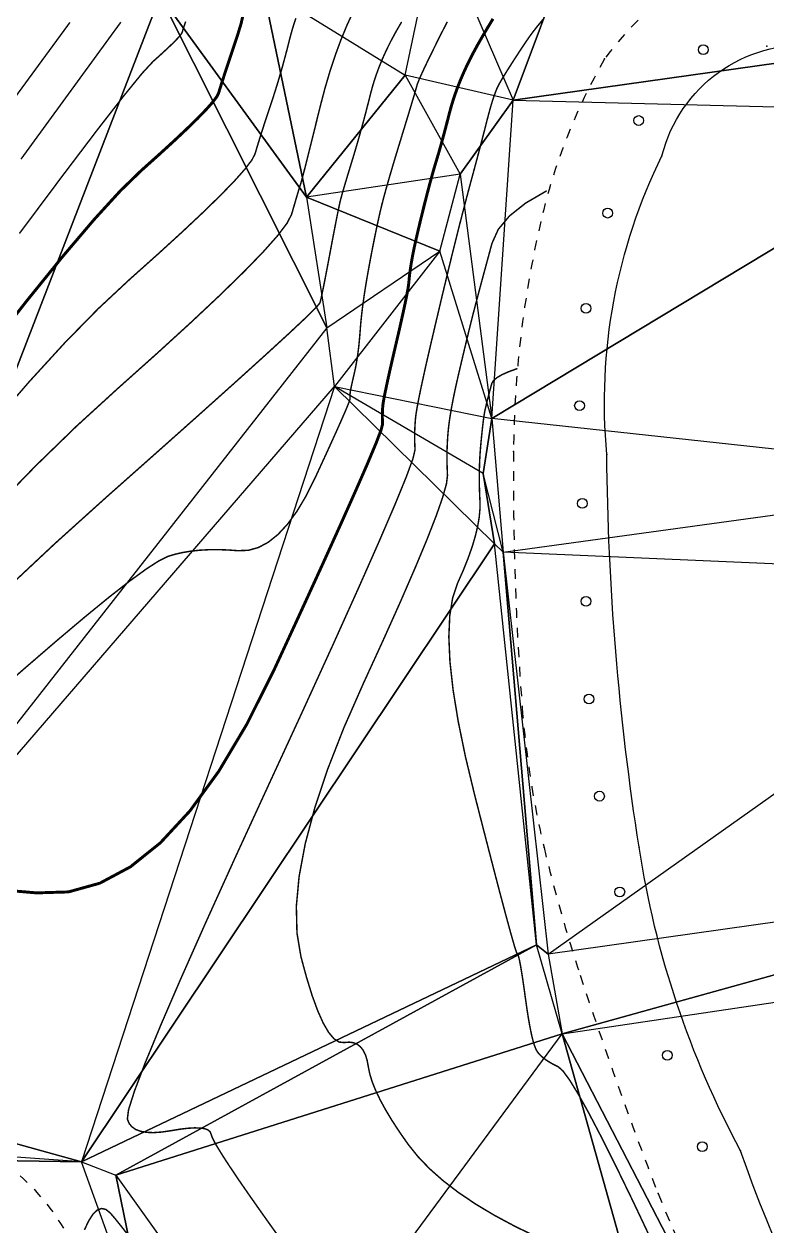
# Model space of a CAD drawing. Extents: x 1060 to 1934, y 610 to 1562.
# Drawn here: x 1276.8 to 1314.8, y 727.5 to 788.9 of the extents above; entities that cross this region are included whole.
import ezdxf

# ---------------------------------------------------------------- set-up
doc = ezdxf.new("R2010")
doc.units = 0
doc.header["$LTSCALE"] = 0.5
doc.header["$PDSIZE"] = 0.2
doc.linetypes.add('X6', pattern=[2, 1, -1])
doc.layers.get('0').update_dxf_attribs({"linetype": 'CONTINUOUS'})
for name, color, linetype in [('DGX', 2, 'CONTINUOUS'), ('DLSS', 4, 'CONTINUOUS'), ('SJW', 1, 'CONTINUOUS'), ('SXSS', 5, 'CONTINUOUS'), ('ZBTZ', 3, 'CONTINUOUS'), ('ZDH', 1, 'CONTINUOUS')]:
    doc.layers.add(name, color=color, linetype=linetype)

# ---------------------------------------------------------------- blocks, each defined once
blk = doc.blocks.new('gc170')
at = {"linetype": 'Continuous'}
blk.add_circle((0, 0), 0.5, dxfattribs=at)

msp = doc.modelspace()

# ---------------------------------------------------------------- linework, layer by layer
at = {"layer": 'DGX', "color": 3, "linetype": 'Continuous', "const_width": 0.15, "flags": 128}
for points, elevation in [([(1288.055, 789.467), (1287.935, 788.939), (1287.762, 788.367), (1287.572, 787.802), (1287.401, 787.291), (1287.25, 786.835), (1287.118, 786.434), (1287.006, 786.087), (1286.913, 785.796), (1286.839, 785.56), (1286.785, 785.379), (1286.684, 785.182), (1286.471, 784.901), (1286.146, 784.534), (1285.708, 784.083), (1285.159, 783.546), (1284.497, 782.924), (1283.724, 782.217), (1282.838, 781.425), (1281.764, 780.381), (1280.428, 778.919), (1278.829, 777.038), (1276.967, 774.738), (1274.843, 772.019)], 12.5), ([(1300.796, 789.169), (1300.513, 788.704), (1300.253, 788.264), (1300.017, 787.85), (1299.804, 787.46), (1299.615, 787.095), (1299.443, 786.743), (1299.283, 786.392), (1299.133, 786.041), (1298.995, 785.69), (1298.868, 785.34), (1298.752, 784.99), (1298.647, 784.64), (1298.553, 784.291), (1298.466, 783.949), (1298.381, 783.621), (1298.297, 783.307), (1298.216, 783.007), (1298.137, 782.721), (1298.059, 782.45), (1297.984, 782.192), (1297.91, 781.949), (1297.836, 781.702), (1297.758, 781.435), (1297.677, 781.148), (1297.593, 780.841), (1297.506, 780.513), (1297.415, 780.165), (1297.321, 779.796), (1297.224, 779.407), (1297.129, 779.021), (1297.042, 778.661), (1296.962, 778.326), (1296.891, 778.016), (1296.827, 777.733), (1296.771, 777.475), (1296.723, 777.242), (1296.683, 777.035), (1296.649, 776.845), (1296.618, 776.664), (1296.59, 776.49), (1296.566, 776.325), (1296.545, 776.168), (1296.527, 776.019), (1296.513, 775.878), (1296.502, 775.746), (1296.484, 775.584), (1296.448, 775.354), (1296.392, 775.057), (1296.319, 774.692), (1296.227, 774.259), (1296.116, 773.759), (1295.988, 773.191), (1295.84, 772.556), (1295.693, 771.922), (1295.563, 771.357), (1295.452, 770.861), (1295.36, 770.435), (1295.285, 770.079), (1295.229, 769.791), (1295.191, 769.574), (1295.171, 769.426), (1295.161, 769.311), (1295.154, 769.195), (1295.148, 769.077), (1295.145, 768.957), (1295.145, 768.836), (1295.146, 768.713), (1295.15, 768.588), (1295.156, 768.461), (1295.075, 768.154), (1294.821, 767.487), (1294.392, 766.462), (1293.788, 765.077), (1293.01, 763.333), (1292.057, 761.229), (1290.93, 758.766), (1289.629, 755.944), (1288.224, 753.14), (1286.787, 750.728), (1285.318, 748.71), (1283.816, 747.086), (1282.282, 745.855), (1280.715, 745.017), (1279.116, 744.573), (1277.485, 744.523), (1275.933, 744.657)], 10)]:
    msp.add_lwpolyline(points, dxfattribs=dict(at, elevation=elevation))
at = {"layer": 'DGX', "linetype": 'Continuous', "const_width": 0.075, "flags": 128}
for points, elevation in [([(1293.662, 789.546), (1293.337, 788.84), (1293.03, 788.095), (1292.741, 787.31), (1292.469, 786.487), (1292.215, 785.624), (1291.979, 784.722), (1291.765, 783.855), (1291.577, 783.095), (1291.414, 782.443), (1291.277, 781.898), (1291.167, 781.462), (1291.082, 781.133), (1291.023, 780.912), (1290.99, 780.798), (1290.965, 780.721), (1290.93, 780.607), (1290.885, 780.458), (1290.83, 780.274), (1290.764, 780.053), (1290.689, 779.796), (1290.604, 779.504), (1290.508, 779.176), (1290.282, 778.734), (1289.803, 778.101), (1289.072, 777.277), (1288.089, 776.262), (1286.853, 775.055), (1285.366, 773.657), (1283.626, 772.068), (1281.634, 770.287), (1279.526, 768.361), (1277.44, 766.334), (1275.375, 764.207)], 11.5), ([(1298.461, 789.019), (1298.173, 788.454), (1297.898, 787.903), (1297.656, 787.414), (1297.447, 786.986), (1297.272, 786.618), (1297.131, 786.312), (1297.024, 786.067), (1296.95, 785.883), (1296.91, 785.76), (1296.876, 785.637), (1296.823, 785.451), (1296.751, 785.203), (1296.658, 784.893), (1296.546, 784.52), (1296.414, 784.085), (1296.262, 783.589), (1296.091, 783.029), (1295.917, 782.46), (1295.758, 781.932), (1295.613, 781.446), (1295.483, 781.001), (1295.368, 780.598), (1295.268, 780.237), (1295.182, 779.917), (1295.111, 779.639), (1295.045, 779.367), (1294.976, 779.064), (1294.903, 778.731), (1294.826, 778.367), (1294.745, 777.973), (1294.661, 777.549), (1294.573, 777.095), (1294.482, 776.61), (1294.393, 776.121), (1294.313, 775.652), (1294.241, 775.205), (1294.179, 774.779), (1294.125, 774.374), (1294.08, 773.991), (1294.043, 773.628), (1294.016, 773.287), (1293.991, 772.963), (1293.962, 772.653), (1293.931, 772.358), (1293.895, 772.077), (1293.857, 771.81), (1293.814, 771.558), (1293.769, 771.319), (1293.72, 771.095), (1293.672, 770.889), (1293.63, 770.706), (1293.594, 770.546), (1293.564, 770.407), (1293.54, 770.292), (1293.522, 770.199), (1293.509, 770.128), (1293.503, 770.08), (1293.5, 770.043), (1293.497, 770.005), (1293.495, 769.967), (1293.494, 769.928), (1293.494, 769.889), (1293.495, 769.849), (1293.496, 769.808), (1293.498, 769.767), (1293.472, 769.667), (1293.389, 769.451), (1293.25, 769.119), (1293.054, 768.669), (1292.802, 768.104), (1292.493, 767.422), (1292.127, 766.623), (1291.705, 765.708), (1291.25, 764.798), (1290.784, 764.016), (1290.307, 763.361), (1289.82, 762.835), (1289.322, 762.435), (1288.814, 762.164), (1288.296, 762.02), (1287.767, 762.003), (1287.244, 762.04), (1286.743, 762.056), (1286.265, 762.052), (1285.809, 762.026), (1285.375, 761.979), (1284.964, 761.912), (1284.575, 761.824), (1284.208, 761.715), (1283.754, 761.495), (1283.101, 761.075), (1282.25, 760.456), (1281.2, 759.636), (1279.953, 758.616), (1278.507, 757.396), (1276.862, 755.977), (1275.02, 754.357)], 10.5), ([(1290.729, 789.201), (1290.606, 788.826), (1290.49, 788.433), (1290.383, 788.022), (1290.278, 787.605), (1290.169, 787.192), (1290.058, 786.784), (1289.943, 786.38), (1289.825, 785.981), (1289.704, 785.586), (1289.58, 785.196), (1289.453, 784.811), (1289.327, 784.436), (1289.209, 784.077), (1289.097, 783.735), (1288.993, 783.41), (1288.896, 783.102), (1288.806, 782.811), (1288.722, 782.536), (1288.646, 782.277), (1288.483, 781.958), (1288.137, 781.501), (1287.609, 780.906), (1286.899, 780.172), (1286.006, 779.3), (1284.932, 778.29), (1283.675, 777.142), (1282.236, 775.856), (1280.645, 774.371), (1278.934, 772.626), (1277.102, 770.622), (1275.149, 768.358)], 12), ([(1296.131, 789.012), (1295.855, 788.54), (1295.6, 788.071), (1295.368, 787.606), (1295.158, 787.144), (1294.97, 786.686), (1294.804, 786.232), (1294.661, 785.781), (1294.54, 785.334), (1294.429, 784.891), (1294.317, 784.453), (1294.203, 784.021), (1294.087, 783.594), (1293.969, 783.173), (1293.85, 782.757), (1293.729, 782.347), (1293.606, 781.942), (1293.489, 781.558), (1293.383, 781.209), (1293.289, 780.897), (1293.207, 780.62), (1293.137, 780.379), (1293.078, 780.174), (1293.032, 780.004), (1292.997, 779.871), (1292.964, 779.728), (1292.922, 779.531), (1292.87, 779.28), (1292.809, 778.975), (1292.739, 778.615), (1292.659, 778.201), (1292.57, 777.733), (1292.472, 777.211), (1292.374, 776.69), (1292.286, 776.227), (1292.208, 775.822), (1292.139, 775.474), (1292.079, 775.184), (1292.03, 774.952), (1291.99, 774.777), (1291.959, 774.66), (1291.766, 774.427), (1291.238, 773.906), (1290.374, 773.096), (1289.176, 771.998), (1287.643, 770.611), (1285.774, 768.935), (1283.571, 766.971), (1281.032, 764.718), (1278.407, 762.35), (1275.946, 760.041)], 11), ([(1279.191, 788.986), (1277.99, 787.348), (1276.336, 785.087)], 14), ([(1285.098, 789.027), (1285.048, 788.876), (1285.006, 788.746), (1284.971, 788.637), (1284.943, 788.548), (1284.923, 788.48), (1284.885, 788.406), (1284.805, 788.3), (1284.683, 788.163), (1284.518, 787.993), (1284.312, 787.791), (1284.063, 787.558), (1283.773, 787.292), (1283.44, 786.994), (1282.883, 786.392), (1281.922, 785.211), (1280.556, 783.453), (1278.786, 781.117), (1276.611, 778.203)], 13), ([(1281.788, 788.996), (1280.57, 787.325), (1278.872, 784.994), (1276.694, 782.004)], 13.5), ([(1303.35, 789.136), (1303.025, 788.746), (1302.718, 788.343), (1302.428, 787.926), (1302.161, 787.521), (1301.921, 787.153), (1301.709, 786.823), (1301.523, 786.53), (1301.366, 786.276), (1301.235, 786.058), (1301.132, 785.879), (1301.056, 785.737), (1300.993, 785.601), (1300.928, 785.441), (1300.86, 785.256), (1300.789, 785.045), (1300.716, 784.811), (1300.641, 784.551), (1300.563, 784.266), (1300.483, 783.957), (1300.401, 783.631), (1300.315, 783.298), (1300.227, 782.958), (1300.136, 782.61), (1300.042, 782.255), (1299.946, 781.893), (1299.847, 781.523), (1299.745, 781.146), (1299.641, 780.761), (1299.536, 780.37), (1299.431, 779.971), (1299.325, 779.564), (1299.217, 779.15), (1299.109, 778.729), (1299, 778.301), (1298.891, 777.865), (1298.775, 777.402), (1298.65, 776.891), (1298.514, 776.332), (1298.368, 775.725), (1298.211, 775.071), (1298.045, 774.368), (1297.868, 773.618), (1297.681, 772.82), (1297.499, 772.038), (1297.339, 771.334), (1297.202, 770.709), (1297.085, 770.164), (1296.991, 769.697), (1296.919, 769.31), (1296.868, 769.001), (1296.839, 768.771), (1296.823, 768.58), (1296.81, 768.385), (1296.801, 768.187), (1296.796, 767.987), (1296.795, 767.783), (1296.797, 767.577), (1296.804, 767.367), (1296.814, 767.155), (1296.707, 766.702), (1296.366, 765.769), (1295.789, 764.357), (1294.976, 762.466), (1293.928, 760.096), (1292.645, 757.247), (1291.126, 753.919), (1289.371, 750.111), (1287.619, 746.302), (1286.109, 742.969), (1284.841, 740.112), (1283.814, 737.731), (1283.029, 735.827), (1282.486, 734.398), (1282.184, 733.445), (1282.124, 732.969), (1282.212, 732.751), (1282.355, 732.574), (1282.551, 732.439), (1282.801, 732.344), (1283.106, 732.291), (1283.465, 732.278), (1283.879, 732.307), (1284.346, 732.376), (1284.811, 732.453), (1285.216, 732.501), (1285.562, 732.521), (1285.848, 732.514), (1286.075, 732.479), (1286.242, 732.415), (1286.349, 732.324), (1286.397, 732.205), (1286.466, 732.007), (1286.639, 731.678), (1286.916, 731.22), (1287.295, 730.631), (1287.778, 729.911), (1288.365, 729.062), (1289.054, 728.082), (1289.847, 726.971)], 9.5), ([(1303.538, 780.385), (1302.464, 779.759), (1301.64, 779.103), (1301.067, 778.419), (1300.744, 777.705), (1300.555, 777.006), (1300.383, 776.369), (1300.227, 775.792), (1300.089, 775.275), (1299.969, 774.819), (1299.865, 774.423), (1299.778, 774.088), (1299.708, 773.814), (1299.644, 773.557), (1299.574, 773.273), (1299.499, 772.962), (1299.418, 772.625), (1299.331, 772.262), (1299.238, 771.871), (1299.14, 771.455), (1299.036, 771.011), (1298.934, 770.566), (1298.843, 770.145), (1298.761, 769.748), (1298.69, 769.374), (1298.629, 769.024), (1298.578, 768.698), (1298.537, 768.396), (1298.507, 768.117), (1298.484, 767.848), (1298.467, 767.575), (1298.454, 767.298), (1298.447, 767.016), (1298.446, 766.731), (1298.449, 766.441), (1298.458, 766.147), (1298.471, 765.849), (1298.419, 765.421), (1298.228, 764.735), (1297.899, 763.794), (1297.432, 762.595), (1296.826, 761.14), (1296.083, 759.428), (1295.201, 757.459), (1294.181, 755.234), (1293.179, 752.956), (1292.348, 750.829), (1291.691, 748.854), (1291.206, 747.031), (1290.893, 745.359), (1290.753, 743.839), (1290.785, 742.47), (1290.99, 741.253), (1291.279, 740.186), (1291.564, 739.268), (1291.846, 738.498), (1292.123, 737.877), (1292.397, 737.404), (1292.667, 737.08), (1292.933, 736.904), (1293.195, 736.878), (1293.442, 736.9), (1293.662, 736.873), (1293.856, 736.795), (1294.023, 736.667), (1294.164, 736.49), (1294.278, 736.262), (1294.365, 735.985), (1294.426, 735.657), (1294.499, 735.287), (1294.624, 734.881), (1294.8, 734.439), (1295.028, 733.961), (1295.307, 733.447), (1295.638, 732.897), (1296.02, 732.312), (1296.454, 731.691), (1296.959, 731.057), (1297.556, 730.434), (1298.246, 729.823), (1299.027, 729.223), (1299.901, 728.633), (1300.866, 728.055), (1301.923, 727.488), (1303.073, 726.932)], 9), ([(1302.042, 771.305), (1301.602, 771.147), (1301.252, 770.991), (1300.99, 770.838), (1300.817, 770.688), (1300.733, 770.541), (1300.695, 770.401), (1300.661, 770.274), (1300.629, 770.158), (1300.602, 770.055), (1300.578, 769.964), (1300.557, 769.885), (1300.54, 769.818), (1300.526, 769.763), (1300.513, 769.711), (1300.499, 769.655), (1300.484, 769.592), (1300.468, 769.525), (1300.45, 769.452), (1300.432, 769.374), (1300.412, 769.291), (1300.391, 769.202), (1300.369, 769.095), (1300.346, 768.956), (1300.321, 768.786), (1300.294, 768.585), (1300.267, 768.351), (1300.238, 768.087), (1300.207, 767.79), (1300.175, 767.463), (1300.146, 767.116), (1300.123, 766.765), (1300.107, 766.408), (1300.098, 766.046), (1300.096, 765.678), (1300.1, 765.305), (1300.111, 764.927), (1300.129, 764.543), (1300.13, 764.14), (1300.09, 763.702), (1300.009, 763.23), (1299.887, 762.724), (1299.725, 762.183), (1299.521, 761.609), (1299.277, 760.999), (1298.992, 760.356), (1298.738, 759.609), (1298.588, 758.689), (1298.54, 757.597), (1298.597, 756.331), (1298.756, 754.892), (1299.019, 753.28), (1299.385, 751.495), (1299.855, 749.537), (1300.345, 747.621), (1300.774, 745.961), (1301.14, 744.557), (1301.445, 743.409), (1301.688, 742.517), (1301.868, 741.882), (1301.987, 741.502), (1302.044, 741.379), (1302.073, 741.348), (1302.108, 741.244), (1302.15, 741.069), (1302.198, 740.821), (1302.253, 740.501), (1302.314, 740.11), (1302.381, 739.646), (1302.455, 739.11), (1302.532, 738.567), (1302.609, 738.083), (1302.685, 737.658), (1302.761, 737.291), (1302.836, 736.983), (1302.911, 736.733), (1302.985, 736.542), (1303.06, 736.41), (1303.141, 736.308), (1303.237, 736.208), (1303.348, 736.109), (1303.474, 736.012), (1303.615, 735.917), (1303.77, 735.824), (1303.941, 735.733), (1304.126, 735.643), (1304.368, 735.428), (1304.71, 734.96), (1305.152, 734.239), (1305.694, 733.266), (1306.335, 732.039), (1307.076, 730.56), (1307.917, 728.828), (1308.857, 726.843)], 8.5), ([(1282.209, 726.984), (1281.822, 727.482), (1281.502, 727.878), (1281.249, 728.174), (1281.029, 728.353), (1280.809, 728.403), (1280.59, 728.324), (1280.37, 728.115), (1280.151, 727.777), (1279.931, 727.309)], 9.5)]:
    msp.add_lwpolyline(points, dxfattribs=dict(at, elevation=elevation))
at = {"layer": 'DLSS', "linetype": 'X6'}
for points in [[(1316.338, 715.651, -0.048583), (1309.223, 729.163, -0.012072), (1305.245, 740.327, -0.021134), (1303.401, 746.842, -0.039173), (1302.289, 753.944, -0.02143), (1301.841, 767.063, -0.054828), (1303.238, 778.823, -0.072981), (1306.492, 787.125, -0.116391), (1312.246, 792.002, -0.199981), (1318.384, 792.129, -0.23601), (1324.327, 783.19, 0.041121), (1329.62, 758.145, 0.059703), (1332.58, 749.291, -0.0236), (1334.564, 744.921, 0.119801), (1338.754, 739.616, 0.107143), (1345.54, 736.335, 0.104794), (1350.557, 736.194, 0.099977), (1355.438, 738.144, 0.097378), (1357.886, 740.534, 0.082328), (1359.601, 744.188)], [(1257.103, 721.731, -0.116518), (1263.419, 731.047, -0.124473), (1267.701, 733.043, -0.142173), (1274.74, 731.409, -0.153062), (1279.361, 726.513, -0.000667)]]:
    msp.add_lwpolyline(points, format="xyb", dxfattribs=at)
at = {"layer": 'SJW', "linetype": 'Continuous'}
for points in [[(1297.938, 794.039, 11.217), (1289.048, 790.781, 12.418), (1296.318, 786.289, 10.68)], [(1297.938, 794.039, 11.217), (1301.832, 785.006, 9.231), (1296.318, 786.289, 10.68)], [(1304.67, 792.626, 9.675), (1297.938, 794.039, 11.217), (1301.832, 785.006, 9.231)], [(1324.446, 788.194, 8.142), (1304.67, 792.626, 9.675), (1301.832, 785.006, 9.231)], [(1283.802, 790.347, 13.301), (1289.048, 790.781, 12.418), (1291.273, 780.06, 11.408)], [(1289.048, 790.781, 12.418), (1296.318, 786.289, 10.68), (1291.273, 780.06, 11.408)], [(1283.802, 790.347, 13.301), (1262.645, 735.539, 9.72), (1218.672, 785.859, 25.137)], [(1283.802, 790.347, 13.301), (1292.315, 773.393, 10.869), (1262.645, 735.539, 9.72)], [(1283.802, 790.347, 13.301), (1291.273, 780.06, 11.408), (1292.315, 773.393, 10.869)], [(1324.446, 788.194, 8.142), (1301.832, 785.006, 9.231), (1326.641, 784.387, 8.9)], [(1296.318, 786.289, 10.68), (1299.125, 781.227, 9.666), (1291.273, 780.06, 11.408)], [(1301.832, 785.006, 9.231), (1296.318, 786.289, 10.68), (1299.125, 781.227, 9.666)], [(1301.832, 785.006, 9.231), (1299.125, 781.227, 9.666), (1300.73, 768.75, 8.375)], [(1326.641, 784.387, 8.9), (1300.73, 768.75, 8.375), (1301.832, 785.006, 9.231)], [(1326.641, 784.387, 8.9), (1328.826, 765.708, 8.032), (1300.73, 768.75, 8.375)], [(1299.125, 781.227, 9.666), (1291.273, 780.06, 11.408), (1298.079, 777.305, 9.683)], [(1299.125, 781.227, 9.666), (1300.73, 768.75, 8.375), (1298.079, 777.305, 9.683)], [(1291.273, 780.06, 11.408), (1292.315, 773.393, 10.869), (1298.079, 777.305, 9.683)], [(1292.315, 773.393, 10.869), (1298.079, 777.305, 9.683), (1292.702, 770.394, 10.74)], [(1300.73, 768.75, 8.375), (1298.079, 777.305, 9.683), (1292.702, 770.394, 10.74)], [(1292.315, 773.393, 10.869), (1262.645, 735.539, 9.72), (1292.702, 770.394, 10.74)], [(1262.645, 735.539, 9.72), (1292.702, 770.394, 10.74), (1279.784, 730.782, 9.632)], [(1292.702, 770.394, 10.74), (1279.784, 730.782, 9.632), (1300.868, 762.354, 8.305)], [(1300.73, 768.75, 8.375), (1300.287, 765.946, 8.426), (1292.702, 770.394, 10.74)], [(1300.287, 765.946, 8.426), (1292.702, 770.394, 10.74), (1300.868, 762.354, 8.305)], [(1300.73, 768.75, 8.375), (1301.307, 761.919, 8.326), (1300.287, 765.946, 8.426)], [(1328.826, 765.708, 8.032), (1300.73, 768.75, 8.375), (1301.307, 761.919, 8.326)], [(1301.307, 761.919, 8.326), (1300.287, 765.946, 8.426), (1300.868, 762.354, 8.305)], [(1328.826, 765.708, 8.032), (1330.755, 760.649, 8.41), (1301.307, 761.919, 8.326)], [(1303.017, 741.874, 8.445), (1300.868, 762.354, 8.305), (1279.784, 730.782, 9.632)], [(1301.307, 761.919, 8.326), (1303.017, 741.874, 8.445), (1300.868, 762.354, 8.305)], [(1330.755, 760.649, 8.41), (1301.307, 761.919, 8.326), (1303.605, 741.399, 8.477)], [(1301.307, 761.919, 8.326), (1303.605, 741.399, 8.477), (1303.017, 741.874, 8.445)], [(1330.755, 760.649, 8.41), (1334.832, 745.796, 8.067), (1303.605, 741.399, 8.477)], [(1334.832, 745.796, 8.067), (1303.605, 741.399, 8.477), (1304.328, 737.316, 8.404)], [(1334.832, 745.796, 8.067), (1304.328, 737.316, 8.404), (1337.069, 742.193, 8.047)], [(1303.017, 741.874, 8.445), (1279.784, 730.782, 9.632), (1281.531, 730.113, 9.803)], [(1304.328, 737.316, 8.404), (1303.017, 741.874, 8.445), (1281.531, 730.113, 9.803)], [(1303.605, 741.399, 8.477), (1304.328, 737.316, 8.404), (1303.017, 741.874, 8.445)], [(1304.328, 737.316, 8.404), (1337.069, 742.193, 8.047), (1314.797, 717.086, 8.158)], [(1304.328, 737.316, 8.404), (1281.531, 730.113, 9.803), (1290.127, 718.069, 9.806)], [(1304.328, 737.316, 8.404), (1308.902, 720.991, 9.177), (1290.127, 718.069, 9.806)], [(1304.328, 737.316, 8.404), (1314.797, 717.086, 8.158), (1308.902, 720.991, 9.177)], [(1262.645, 735.539, 9.72), (1279.784, 730.782, 9.632), (1262.568, 732.012, 8.646)], [(1279.784, 730.782, 9.632), (1262.568, 732.012, 8.646), (1262.437, 731.054, 11.849)], [(1279.784, 730.782, 9.632), (1262.437, 731.054, 11.849), (1283.54, 720.314, 8.785)], [(1281.531, 730.113, 9.803), (1283.54, 720.314, 8.785), (1279.784, 730.782, 9.632)], [(1281.531, 730.113, 9.803), (1290.127, 718.069, 9.806), (1283.54, 720.314, 8.785)]]:
    msp.add_polyline3d(points, close=True, dxfattribs=at)
at = {"layer": 'SXSS', "linetype": 'Continuous', "flags": 128}
msp.add_lwpolyline([(1126.609, 669.505, 0.328663), (1169.641, 653.548, 0.154167), (1198.187, 679.718, -0.177876), (1217.026, 688.201, -0.14882), (1243.826, 683.958, 0.64384), (1260.364, 696.726, -0.166482), (1261.912, 721.698, -0.493377), (1275.294, 723.993, -0.064426), (1290.014, 692.872, 0.254975), (1304.206, 682.216, 0.096877), (1316.215, 682.317, -0.004628), (1318.204, 682.994, 0.208464), (1327.974, 692.324, 0.231285), (1327.916, 704.891, -0.080468), (1313.437, 731.349, -0.085786), (1308.258, 746.853, -0.036776), (1306.608, 766.922, -0.138111), (1309.425, 782.172, -0.365521), (1317.262, 787.815, -0.359309), (1320.8, 784.449), (1321.271, 777.557, 0.10943), (1332.328, 739.727, 0.250782), (1346.925, 731.033, 0.183831), (1359.819, 736.288, 0.090786)], format="xyb", dxfattribs=at)
at = {"layer": 'ZDH', "linetype": 'Continuous'}
for p in [(1314.773, 787.765, 7.829), (1314.773, 787.765, 7.829), (1306.492, 787.125, 7.869), (1306.492, 787.125, 7.869), (1296.318, 786.289, 10.68), (1296.318, 786.289, 10.68), (1301.832, 785.006, 9.231), (1301.832, 785.006, 9.231), (1309.425, 782.172, 7.825), (1309.425, 782.172, 7.825), (1299.125, 781.227, 9.666), (1299.125, 781.227, 9.666), (1291.273, 780.06, 11.408), (1291.273, 780.06, 11.408), (1298.079, 777.305, 9.683), (1298.079, 777.305, 9.683), (1298.079, 777.305, 9.683), (1292.315, 773.393, 10.869), (1292.315, 773.393, 10.869), (1292.702, 770.394, 10.74), (1292.702, 770.394, 10.74), (1292.702, 770.394, 10.74), (1300.73, 768.75, 8.375), (1300.73, 768.75, 8.375), (1300.73, 768.75, 8.375), (1301.841, 767.063, 7.835), (1301.841, 767.063, 7.835), (1306.608, 766.922, 7.822), (1306.608, 766.922, 7.822), (1300.287, 765.946, 8.426), (1300.287, 765.946, 8.426), (1300.868, 762.354, 8.305), (1300.868, 762.354, 8.305), (1300.868, 762.354, 8.305), (1301.307, 761.919, 8.326), (1301.307, 761.919, 8.326), (1301.307, 761.919, 8.326), (1303.401, 746.842, 7.837), (1303.401, 746.842, 7.837), (1308.258, 746.853, 7.835), (1308.258, 746.853, 7.835), (1303.017, 741.874, 8.445), (1303.017, 741.874, 8.445), (1303.017, 741.874, 8.445), (1303.605, 741.399, 8.477), (1303.605, 741.399, 8.477), (1303.605, 741.399, 8.477), (1304.328, 737.316, 8.404), (1304.328, 737.316, 8.404), (1304.328, 737.316, 8.404), (1313.437, 731.349, 7.874), (1313.437, 731.349, 7.874), (1281.531, 730.113, 9.803), (1281.531, 730.113, 9.803), (1309.223, 729.163, 7.896), (1309.223, 729.163, 7.896)]:
    msp.add_point(p, dxfattribs=at)

# ---------------------------------------------------------------- block references
at = {"layer": 'ZBTZ', "linetype": 'Continuous', "xscale": 0.5, "yscale": 0.5}
for p, rotation in [((1311.531, 787.589), 31.52140056065044), ((1308.234, 783.974), 56.38745019187132), ((1306.648, 779.245), 72.5260473539252), ((1305.547, 774.381), 80.8033276615983), ((1305.214, 769.414), 91.47403837445351), ((1305.359, 764.416), 92.49246850067276), ((1305.546, 759.42), 91.61324006059859), ((1305.698, 754.422), 92.30867141453702), ((1306.231, 749.464), 100.6123805628195), ((1307.269, 744.574), 103.79437767232), ((1309.697, 736.23), 110.3863729713712), ((1311.48, 731.562), 116.5459287872387)]:
    msp.add_blockref('gc170', p, dxfattribs=dict(at, rotation=rotation))

doc.saveas('drawing.dxf')
